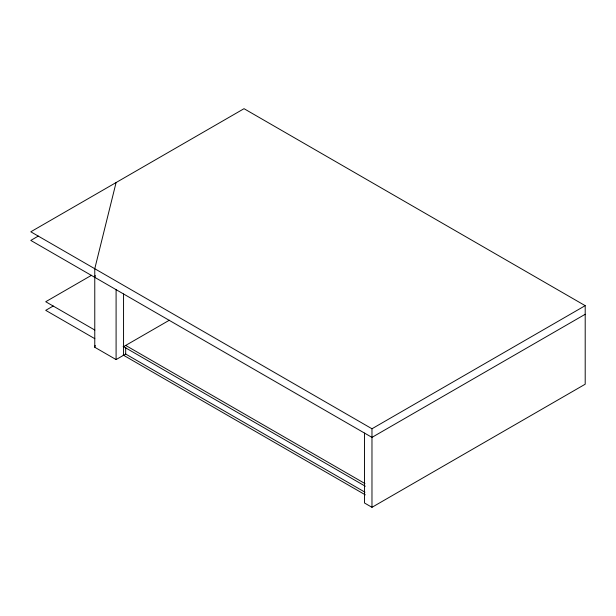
<?xml version="1.0" encoding="UTF-8"?>
<svg xmlns="http://www.w3.org/2000/svg" width="616" height="616" viewBox="0 0 616 616"><rect width="100%" height="100%" fill="white"/><g stroke="black" fill="none" stroke-linecap="round" stroke-linejoin="round"><path stroke-width="0.92" d="M116.093 182.552L94.772 268.73L94.772 347.27L116.093 359.582L125.687 354.046L364.965 492.184M94.772 277.346L95.226 275.491M94.772 347.27L95.226 345.422M38.3 236.082L30.8 240.417L371.972 437.383L585.2 314.275M91.553 275.267L45.723 301.725L94.826 330.068M53.222 306.013L45.723 310.341L94.826 338.692M123.554 346.654L169.385 320.197M585.2 305.659L244.028 108.686L30.8 231.793L371.972 428.767L585.2 305.659L585.2 384.207L371.972 507.315L364.503 503.002L364.503 433.079M125.687 345.422L364.965 483.568M123.123 346.408L365.311 486.232M123.123 355.024L365.311 494.848M371.972 428.767L371.972 507.315M125.687 347.339L125.687 354.046M123.554 293.971L123.554 355.27M116.093 289.659L116.093 359.582"/></g></svg>
